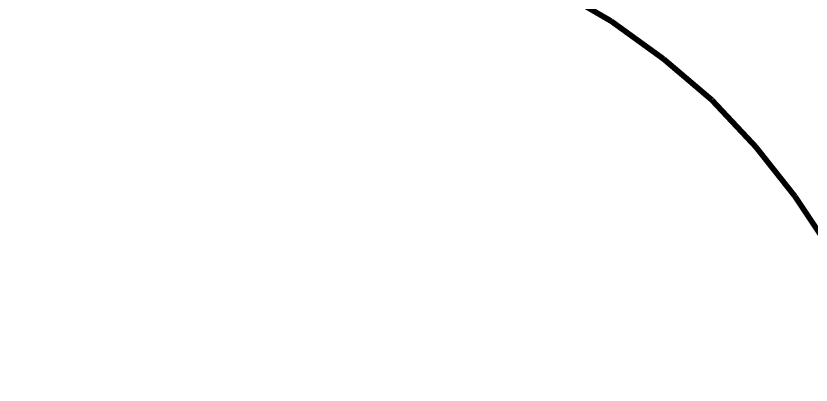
# Model space of a CAD drawing. Extents: x 0 to 595, y -1 to 841.
# Drawn here: x 389.4 to 400.94, y 354.88 to 360.23 of the extents above; entities that cross this region are included whole.
import ezdxf

# ---------------------------------------------------------------- set-up
doc = ezdxf.new("R2010")
doc.units = 0
doc.header["$MEASUREMENT"] = 0
doc.header["$XCLIPFRAME"] = 2
doc.linetypes.add('atContinuous2', pattern=[0])
doc.layers.add('at_Entity', color=7, linetype='Continuous')
picture_1 = doc.add_image_def('image1.jpg', size_in_pixel=(1446, 2048))

msp = doc.modelspace()

# ---------------------------------------------------------------- linework, layer by layer
at = {"layer": 'at_Entity', "color": 7}
for points in [[(397.231, 360.617, 0.0822, 0.0822, 0), (398.036, 360.151, 0.0822, 0.0822, 0)], [(398.036, 360.151, 0.0822, 0.0822, 0), (398.798, 359.601, 0.0822, 0.0822, 0)], [(398.798, 359.601, 0.0822, 0.0822, 0), (399.497, 359.008, 0.0822, 0.0822, 0)], [(399.497, 359.008, 0.0822, 0.0822, 0), (400.133, 358.33, 0.0822, 0.0822, 0)], [(400.133, 358.33, 0.0822, 0.0822, 0), (400.704, 357.61, 0.0822, 0.0822, 0)], [(400.704, 357.61, 0.0822, 0.0822, 0), (401.213, 356.847, 0.0822, 0.0822, 0)]]:
    msp.add_lwpolyline(points, format="xyseb", dxfattribs=at)
at = {"layer": 'at_Entity', "color": 7, "linetype": 'atContinuous2'}
msp.add_circle((391.384, 351.921), 81.838, dxfattribs=at)
for centre, radius, start, end in [((392.55, 351.803), 83.004, 89.95615, 180.0415), ((392.646, 351.78), 83.031, 359.97459, 90.0226)]:
    msp.add_arc(centre, radius, start, end, dxfattribs=at)

# ---------------------------------------------------------------- pictures from other files: only their frames are drawn
image = msp.add_image(picture_1, insert=(0, 0.007), size_in_units=(594.459, 841.545))
image.set_boundary_path([(0.0258, 2047.9834), (1446.026, 2047.9834), (1446.026, -0.0166), (0.0258, -0.0166), (0.0258, 2047.9834)])

doc.saveas('drawing.dxf')
